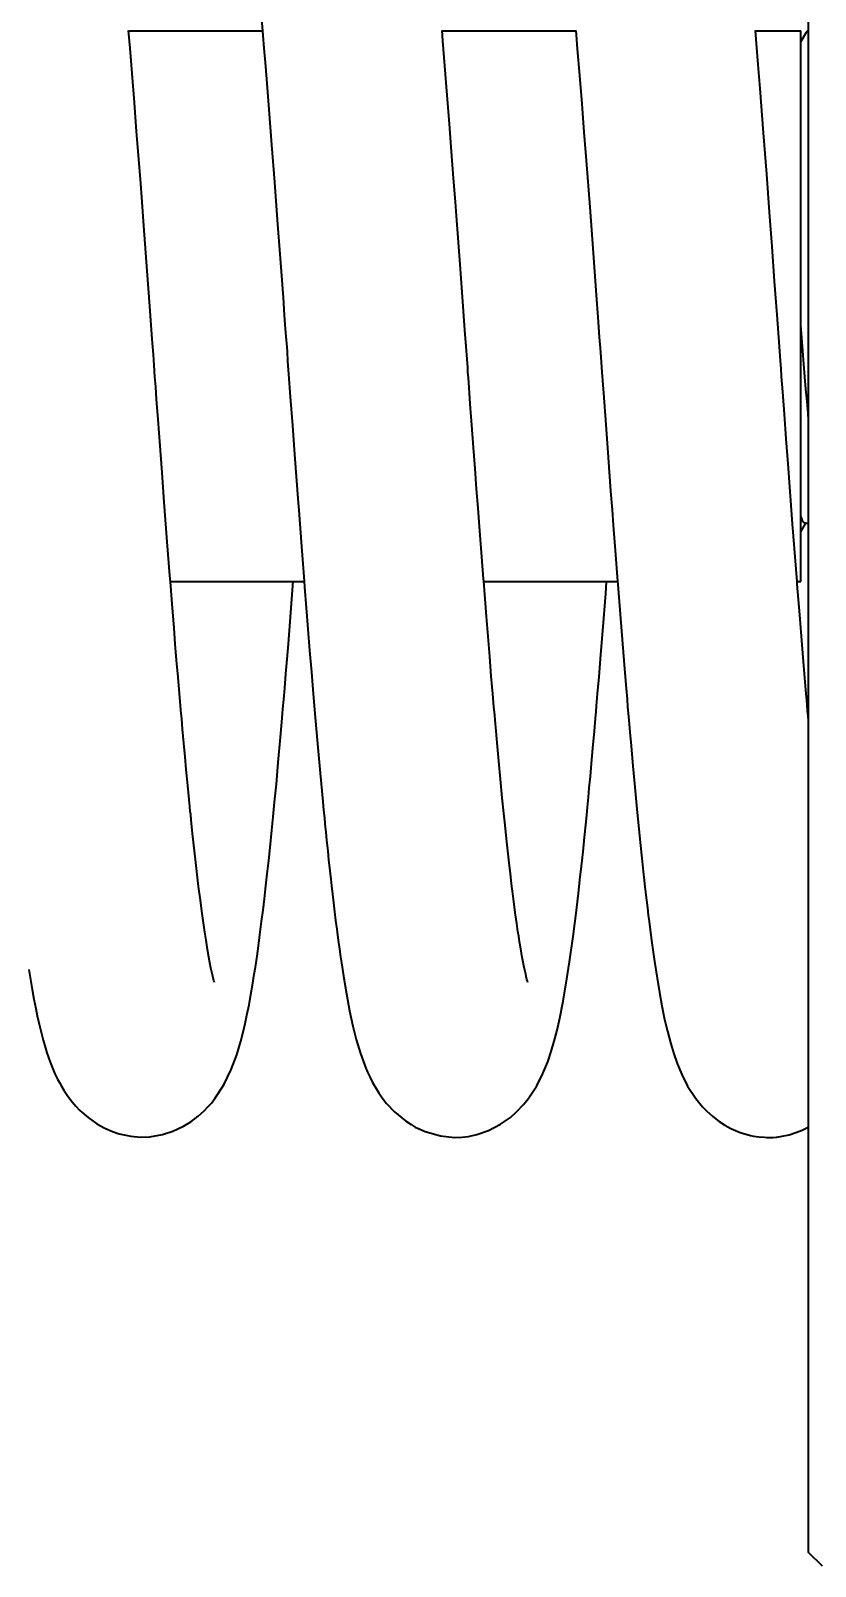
# Model space of a CAD drawing. Header units: millimetres. Extents: x 15 to 415, y 5 to 292.
# Drawn here: x 147.749 to 148.615, y 232.274 to 233.969 of the extents above; entities that cross this region are included whole.
import ezdxf

# ---------------------------------------------------------------- set-up
doc = ezdxf.new("R2010")
doc.units = ezdxf.units.MM
doc.layers.add('Geometries', color=7, linetype='Continuous')

msp = doc.modelspace()

# ---------------------------------------------------------------- linework, layer by layer
at = {"layer": 'Geometries', "linetype": 'Continuous', "lineweight": 40}
for p, q in [((148.6069, 235.0399), (148.6069, 233.6602)), ((147.8571, 233.9686), (147.8866, 233.9686)), ((147.8866, 233.9686), (148.0046, 233.9686)), ((148.2028, 233.9686), (148.2323, 233.9686)), ((148.2323, 233.9686), (148.3503, 233.9686)), ((148.5485, 233.9686), (148.5988, 233.9686)), ((148.6047, 233.9669), (148.5987, 233.9567)), ((148.5988, 233.9568), (148.5988, 233.9686)), ((148.5988, 233.644), (148.5988, 233.9568)), ((148.6069, 233.6602), (148.6069, 233.543)), ((148.5988, 233.4329), (148.5988, 233.644)), ((148.6069, 233.543), (148.6069, 233.4253)), ((148.5988, 233.416), (148.5988, 233.4329)), ((148.5988, 233.416), (148.6042, 233.4253)), ((148.5988, 233.3611), (148.5988, 233.416)), ((148.6033, 233.4253), (148.6042, 233.4253)), ((148.6042, 233.4253), (148.6069, 233.4253)), ((148.6069, 233.4253), (148.6069, 233.2104)), ((147.9031, 233.3611), (148.0387, 233.3611)), ((148.0387, 233.3611), (148.0507, 233.3611)), ((148.2488, 233.3611), (148.3844, 233.3611)), ((148.3844, 233.3611), (148.3964, 233.3611)), ((148.5945, 233.3611), (148.5988, 233.3611)), ((148.6069, 233.2104), (148.6069, 232.759)), ((148.6069, 232.759), (148.6069, 232.2899)), ((148.5714, 232.7479), (148.5721, 232.748)), ((148.6224, 232.2744), (148.6069, 232.2899))]:
    msp.add_line(p, q, dxfattribs=at)
at = {"layer": 'Geometries', "linetype": 'Continuous', "lineweight": 40, "flags": 128}
for points in [[(148.0035, 233.9817), (148.0046, 233.9682)], [(147.8719, 233.7799), (147.87, 233.8049), (147.8659, 233.8575), (147.8634, 233.8897), (147.8609, 233.9217), (147.8586, 233.9494), (147.857, 233.969)], [(148.0046, 233.9682), (148.005, 233.9636), (148.0062, 233.9494), (148.0075, 233.9337), (148.009, 233.9152), (148.0117, 233.8819), (148.0147, 233.8427), (148.0179, 233.8018), (148.021, 233.76), (148.0242, 233.7175), (148.0274, 233.6743), (148.0288, 233.655), (148.0299, 233.6397), (148.0309, 233.6272), (148.0314, 233.6199), (148.0318, 233.6143), (148.0325, 233.6042), (148.0336, 233.5899), (148.0354, 233.5649), (148.0378, 233.5331), (148.0401, 233.501), (148.0441, 233.4477), (148.0447, 233.4397)], [(148.2176, 233.7799), (148.2156, 233.8059), (148.2134, 233.8354), (148.211, 233.8661), (148.2085, 233.8978), (148.2059, 233.9301), (148.2037, 233.9575), (148.2028, 233.969)], [(148.3503, 233.969), (148.352, 233.9488), (148.3544, 233.9194), (148.3569, 233.8882), (148.3593, 233.8569), (148.3618, 233.8257), (148.3657, 233.7741), (148.3695, 233.7237), (148.3729, 233.677), (148.3747, 233.6528), (148.3763, 233.6306), (148.3772, 233.6183), (148.3779, 233.6087), (148.3791, 233.5921), (148.3809, 233.5688), (148.3834, 233.5342), (148.3861, 233.4979), (148.3888, 233.4608), (148.3904, 233.4401)], [(148.5945, 233.3611), (148.5896, 233.4245), (148.5846, 233.491), (148.5826, 233.5185), (148.5806, 233.5458), (148.5788, 233.5703), (148.5775, 233.5871), (148.5769, 233.5959), (148.5763, 233.6044), (148.5751, 233.6203), (148.5725, 233.6554), (148.5698, 233.6925), (148.567, 233.7307), (148.5641, 233.7687), (148.561, 233.8105), (148.5575, 233.8561), (148.5537, 233.9049), (148.5515, 233.9315), (148.5497, 233.9547), (148.5485, 233.9691)], [(148.6047, 233.9669), (148.6049, 233.9673), (148.6055, 233.9681), (148.6061, 233.9685), (148.6067, 233.9686)], [(147.9031, 233.3606), (147.9026, 233.3676), (147.8997, 233.4049), (147.8964, 233.4485), (147.8939, 233.4812), (147.8914, 233.5155), (147.8892, 233.5445), (147.8879, 233.562), (147.8869, 233.5759), (147.8861, 233.587), (147.8856, 233.5935), (147.8852, 233.5997), (147.8843, 233.6115), (147.8831, 233.6285), (147.8804, 233.6648), (147.8775, 233.7038), (147.8738, 233.7535), (147.8719, 233.7799)], [(148.2488, 233.3612), (148.2486, 233.3639), (148.2456, 233.4027), (148.2441, 233.4218), (148.2426, 233.442), (148.241, 233.4632), (148.2393, 233.4856), (148.2376, 233.509), (148.2357, 233.5335), (148.234, 233.5572), (148.2327, 233.5751), (148.2319, 233.5859), (148.2314, 233.592), (148.2311, 233.597), (148.2304, 233.6063), (148.2294, 233.6202), (148.228, 233.6385), (148.2265, 233.6594), (148.2227, 233.711), (148.2191, 233.7592), (148.2176, 233.7799)], [(148.6069, 233.543), (148.6066, 233.5466), (148.6055, 233.5597), (148.6043, 233.5732), (148.6032, 233.587), (148.602, 233.601), (148.6009, 233.6154), (148.5998, 233.6299), (148.5988, 233.644)], [(148.0447, 233.4397), (148.0477, 233.3996), (148.0507, 233.3612)], [(148.3904, 233.4401), (148.3917, 233.423), (148.3941, 233.3906), (148.3964, 233.3612)], [(148.6033, 233.4253), (148.6022, 233.4258), (148.6014, 233.4268), (148.6004, 233.4283), (148.5996, 233.4304), (148.5988, 233.433)], [(147.7471, 232.933), (147.7507, 232.9109), (147.7526, 232.9003), (147.7546, 232.89), (147.7562, 232.8819), (147.7583, 232.8726), (147.7604, 232.8638), (147.7627, 232.855), (147.7652, 232.8462), (147.7669, 232.8409), (147.7686, 232.8359), (147.7705, 232.8307), (147.7727, 232.8251), (147.7758, 232.8179), (147.7787, 232.812), (147.7807, 232.8081), (147.7829, 232.8041), (147.7856, 232.7997), (147.7893, 232.7942), (147.7931, 232.7889), (147.7985, 232.7825), (147.8033, 232.7775), (147.8123, 232.7696), (147.8221, 232.7627), (147.8307, 232.7579), (147.8392, 232.7542), (147.8465, 232.7517), (147.8593, 232.7489), (147.8697, 232.748), (147.8806, 232.7484), (147.8944, 232.7509), (147.9057, 232.7545), (147.9174, 232.76), (147.9255, 232.765), (147.9336, 232.771), (147.9403, 232.7771), (147.9446, 232.7814), (147.9483, 232.7856), (147.9522, 232.7907), (147.9619, 232.8055), (147.9703, 232.8227), (147.9763, 232.8387), (147.9808, 232.8538), (147.9838, 232.8654), (147.9856, 232.8733), (147.9876, 232.8826), (147.9899, 232.8938), (147.992, 232.9054), (147.9938, 232.9158), (147.9957, 232.9279), (147.9969, 232.9354), (147.9987, 232.9477), (148.0007, 232.9618), (148.0019, 232.9713), (148.0038, 232.9857), (148.0054, 232.9985), (148.0068, 233.0108), (148.0077, 233.0184), (148.0085, 233.0253), (148.01, 233.0384), (148.0116, 233.0533), (148.0131, 233.0676), (148.015, 233.0865), (148.0165, 233.1014), (148.0181, 233.1176), (148.02, 233.1375), (148.0222, 233.1613), (148.0246, 233.1892), (148.0261, 233.2058), (148.0269, 233.2155), (148.0273, 233.2206), (148.0282, 233.2308), (148.0293, 233.2433), (148.0306, 233.2591), (148.0319, 233.2755), (148.0333, 233.2922), (148.0379, 233.3516), (148.0387, 233.3613)], [(147.9517, 232.9188), (147.9517, 232.9189), (147.9512, 232.9203), (147.9507, 232.9223), (147.9498, 232.9257), (147.9489, 232.9299), (147.9479, 232.9345), (147.9468, 232.9401), (147.9456, 232.9464), (147.944, 232.9551), (147.9424, 232.9652), (147.941, 232.9741), (147.9392, 232.9869), (147.9377, 232.9972), (147.9362, 233.0093), (147.9342, 233.0245), (147.9331, 233.0343), (147.9315, 233.0477), (147.9297, 233.064), (147.928, 233.0796), (147.9261, 233.0977), (147.9255, 233.1038), (147.9251, 233.1073), (147.9246, 233.1127), (147.9238, 233.1203), (147.9223, 233.1359), (147.9206, 233.1537), (147.9193, 233.1676), (147.918, 233.1826), (147.9166, 233.1981), (147.9156, 233.2095), (147.915, 233.2155), (147.9143, 233.2237), (147.9131, 233.2376), (147.9116, 233.2554), (147.91, 233.2743), (147.9085, 233.2924), (147.9072, 233.3094), (147.905, 233.3365), (147.9031, 233.3606)], [(148.0507, 233.3612), (148.0512, 233.3549), (148.053, 233.3319), (148.0548, 233.3085), (148.0567, 233.2848), (148.0587, 233.2611), (148.0603, 233.2418), (148.0614, 233.2284), (148.0629, 233.2111), (148.0654, 233.1819), (148.0683, 233.1497), (148.0712, 233.1183), (148.0722, 233.1088), (148.073, 233.1003), (148.0736, 233.0941), (148.074, 233.09), (148.0745, 233.0847), (148.0755, 233.0752), (148.0767, 233.0637), (148.0777, 233.0538), (148.079, 233.0418), (148.08, 233.0327), (148.0809, 233.0251), (148.0819, 233.016), (148.083, 233.0065), (148.0842, 232.9966), (148.0854, 232.9868), (148.0866, 232.9775), (148.0875, 232.9708), (148.0882, 232.9651), (148.0896, 232.9552), (148.0908, 232.9467), (148.0918, 232.9401), (148.0943, 232.9234), (148.0973, 232.9062), (148.1008, 232.8873), (148.1045, 232.8702), (148.1082, 232.8558), (148.1127, 232.8404), (148.1187, 232.8241), (148.1206, 232.8196), (148.1234, 232.8137), (148.1261, 232.8084), (148.13, 232.8016), (148.1334, 232.7962), (148.1378, 232.79), (148.1417, 232.785), (148.1505, 232.7757), (148.1624, 232.7659), (148.1687, 232.7618), (148.1733, 232.7591), (148.1774, 232.7571), (148.1842, 232.7541), (148.2012, 232.7492), (148.2164, 232.7476), (148.2248, 232.7479), (148.2321, 232.7488), (148.2411, 232.7507), (148.2542, 232.7553), (148.2674, 232.7621), (148.2782, 232.7697), (148.285, 232.7757), (148.2928, 232.784), (148.2979, 232.7903), (148.3073, 232.8047), (148.3141, 232.8183), (148.3194, 232.8312), (148.3232, 232.8424), (148.3265, 232.8539), (148.3297, 232.8661), (148.3327, 232.8793), (148.3363, 232.8978), (148.3406, 232.9226), (148.3435, 232.9415), (148.3474, 232.9692), (148.3511, 232.9981), (148.3537, 233.0203), (148.355, 233.032), (148.3567, 233.0471), (148.3584, 233.0629), (148.36, 233.0788), (148.3614, 233.0925), (148.3624, 233.1032), (148.3633, 233.112), (148.3643, 233.123), (148.3653, 233.1335), (148.3665, 233.1458), (148.3678, 233.1603), (148.3693, 233.177), (148.3709, 233.1957), (148.3721, 233.2099), (148.3728, 233.2176), (148.3733, 233.2238), (148.3744, 233.2371), (148.376, 233.2559), (148.378, 233.2804), (148.3805, 233.311), (148.3834, 233.3479), (148.3844, 233.3606)], [(148.2975, 232.9184), (148.2974, 232.9187), (148.297, 232.92), (148.2965, 232.922), (148.2957, 232.925), (148.2951, 232.9276), (148.2941, 232.9323), (148.2931, 232.937), (148.2919, 232.9429), (148.2909, 232.9483), (148.2896, 232.9558), (148.2884, 232.9635), (148.2874, 232.9697), (148.2866, 232.9749), (148.2853, 232.9835), (148.284, 232.9934), (148.2829, 233.0016), (148.2812, 233.014), (148.2796, 233.0273), (148.2782, 233.0388), (148.2773, 233.0472), (148.2761, 233.0572), (148.2743, 233.0739), (148.272, 233.0954), (148.271, 233.1055), (148.2693, 233.1223), (148.2673, 233.143), (148.2655, 233.1627), (148.264, 233.179), (148.2625, 233.1957), (148.2614, 233.2085), (148.2609, 233.2136), (148.2601, 233.2229), (148.2589, 233.2371), (148.2572, 233.2565), (148.2554, 233.2783), (148.2518, 233.3224), (148.2488, 233.3612)], [(148.3964, 233.3612), (148.3967, 233.3578), (148.3992, 233.3249), (148.4018, 233.2923), (148.4041, 233.2646), (148.4059, 233.2428), (148.4069, 233.2313), (148.4076, 233.2224), (148.4082, 233.2159), (148.4085, 233.2118), (148.4088, 233.2079), (148.41, 233.1949), (148.4113, 233.1796), (148.4133, 233.1573), (148.4154, 233.1341), (148.4178, 233.1098), (148.4192, 233.0953), (148.421, 233.0766), (148.4236, 233.0519), (148.4248, 233.0409), (148.4259, 233.0313), (148.4267, 233.0238), (148.4273, 233.0185), (148.4277, 233.0149), (148.4284, 233.0094), (148.4294, 233.0011), (148.4304, 232.9929), (148.4313, 232.9857), (148.4321, 232.9795), (148.4343, 232.9623), (148.4372, 232.9417), (148.4401, 232.9233), (148.4427, 232.9076), (148.4454, 232.8929), (148.4484, 232.8779), (148.4514, 232.865), (148.4551, 232.851), (148.4584, 232.8398), (148.4621, 232.8293), (148.4673, 232.817), (148.4738, 232.8042), (148.4827, 232.7905), (148.4871, 232.7849), (148.4903, 232.7813), (148.4946, 232.7768), (148.5015, 232.7706), (148.5086, 232.7652), (148.5148, 232.7612), (148.5215, 232.7576), (148.5316, 232.7532), (148.5433, 232.7498), (148.5466, 232.7491)], [(148.6069, 233.2103), (148.6068, 233.211), (148.6067, 233.2128), (148.6062, 233.218), (148.6056, 233.2255), (148.6042, 233.2416), (148.6024, 233.2634), (148.6001, 233.2913), (148.5974, 233.3242), (148.5947, 233.358), (148.5945, 233.3611)], [(148.5721, 232.748), (148.5782, 232.7489), (148.5857, 232.7505), (148.5931, 232.7529), (148.6001, 232.7557), (148.6069, 232.7591)], [(148.5466, 232.7491), (148.5525, 232.7483), (148.5587, 232.7478), (148.561, 232.7477), (148.5633, 232.7476), (148.5678, 232.7477), (148.5714, 232.7479)]]:
    msp.add_lwpolyline(points, dxfattribs=at)

doc.saveas('drawing.dxf')
